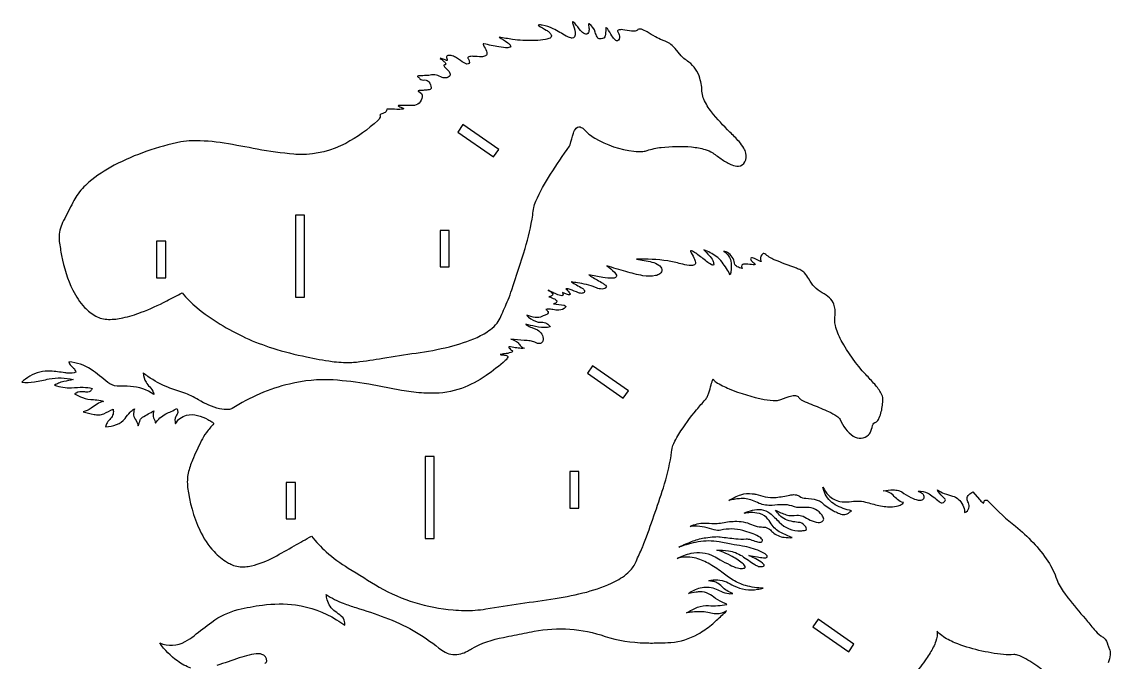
# Model space of a CAD drawing. Extents: x -17 to 110, y -12 to 93.
# Drawn here: x 32.2 to 91.9, y 58.3 to 93.4 of the extents above; entities that cross this region are included whole.
import ezdxf

# ---------------------------------------------------------------- set-up
doc = ezdxf.new("R2010")
doc.units = 0
doc.header["$MEASUREMENT"] = 0
doc.layers.get('0').update_dxf_attribs({"linetype": 'CONTINUOUS'})

msp = doc.modelspace()

# ---------------------------------------------------------------- linework, layer by layer
for points in [[(51.991, 88.362, 0.045765), (51.88, 88.33, 0.085392), (51.834, 88.297, 0.270084), (51.834, 88.257, -0.155524), (51.836, 88.154, -0.106179), (51.71, 87.974, -0.059849), (49.949, 86.721, -0.12135), (47.483, 86.109, -0.018777), (47.109, 86.126, -0.02375), (45.091, 86.404, 0.007388), (43.283, 86.732, 0.041253), (41.502, 86.867, 0.04256), (40.899, 86.799, 0.070776), (37.237, 85.521, 0.054023), (35.839, 84.586, 0.061178), (35.18, 83.858, 0.035664), (34.964, 83.484, -0.006169), (34.453, 82.483, 0.10457), (34.209, 81.624, 0.045088), (34.221, 81.346, 0.009362), (34.343, 80.564, 0.067318), (34.965, 78.659, 0.069149), (35.61, 77.725, 0.070385), (36.22, 77.242, 0.124563), (36.922, 77.065, 0.062804), (37.707, 77.149, 0.03693), (38.721, 77.452, 0.027852), (40.118, 78.078, -0.002601), (40.975, 78.523, 0.051242), (41.778, 77.713, 0.037033), (43.049, 76.81, 0.063555), (45.943, 75.487, 0.027573), (47.805, 75.008, 0.018205), (49.199, 74.755, 0.037736), (50.208, 74.701, 0.019133), (50.552, 74.725, 0.014206), (51.986, 74.935, -0.010694), (53.811, 75.215, 0.025676), (55.646, 75.564, 0.041068), (57.167, 76.078, 0.05122), (57.903, 76.508, 0.059607), (58.268, 76.863, 0.066934), (58.475, 77.23, 0.005853), (58.868, 78.136, 0.020313), (59.071, 78.691, 0.004539), (59.804, 80.951, 0.033882), (60.224, 82.792, -0.009899), (60.279, 83.196, -0.058154), (60.387, 83.546, -0.0364), (61.197, 85.029, -0.014394), (62.242, 86.571, 0.068044), (62.279, 86.651, -0.011916), (62.457, 87.284, -0.100766), (62.616, 87.564, -0.334065), (62.89, 87.601, -0.093819), (63.034, 87.497, 0.073989), (63.624, 87.012, 0.099729), (65.775, 86.287, 0.047178), (66.278, 86.279, 0.056264), (66.505, 86.331, -0.056071), (67.275, 86.499, -0.052406), (68.95, 86.527, -0.040053), (69.693, 86.39, -0.06295), (70.109, 86.204, 0.009215), (70.635, 85.829, 0.041703), (71.164, 85.539, 0.111318), (71.528, 85.474, 0.24613), (71.869, 85.703, 0.210201), (71.927, 86.188, 0.072373), (71.815, 86.456, 0.049684), (71.554, 86.822, 0.020699), (71.048, 87.338, -0.032231), (70.04, 88.453, -0.057584), (69.617, 89.14, -0.067565), (69.522, 89.489, 0.063282), (69.4, 90.306, 0.149728), (68.795, 91.187, 0.017309), (68.521, 91.379, -0.050117), (68.371, 91.522), (68.048, 91.929, 0.100712), (67.539, 92.318, 0.029824), (67.345, 92.389, -0.040943), (66.957, 92.574, -0.004163), (66.505, 92.838, 0.046669), (66.188, 92.984, 0.152031), (66.042, 92.99, 0.127881), (65.971, 92.933, -0.116879), (65.911, 92.898, -0.102905), (65.65, 92.884, 0.00781), (65.168, 92.958, 0.118057), (64.916, 92.933, 0.452792), (64.887, 92.851, -0.041071), (64.968, 92.686, -0.236998), (64.927, 92.378, -0.392635), (64.814, 92.352, -0.074806), (64.771, 92.38, -0.070029), (64.573, 92.621, 0.013525), (64.32, 93.02, 0.066694), (64.263, 93.075, 0.363856), (64.24, 93.067, 0.087247), (64.229, 92.991, -0.064556), (64.198, 92.628, -0.125783), (64.142, 92.516, -0.111228), (64.1, 92.488, -0.13889), (63.873, 92.465, -0.206783), (63.755, 92.561, -0.046443), (63.658, 92.827, 0.172416), (63.327, 93.284, 0.592582), (63.285, 93.244, 0.011999), (63.313, 93.005, -0.11036), (63.288, 92.803, -0.408153), (63.082, 92.728, -0.107605), (62.852, 92.912, -0.005633), (62.532, 93.313, 0.089906), (62.435, 93.393, 0.400838), (62.401, 93.378, 0.122856), (62.416, 93.287, -0.069238), (62.559, 92.813, -0.148336), (62.507, 92.564, -0.244572), (62.391, 92.503, -0.078726), (62.315, 92.51, -0.059878), (62.061, 92.613, 0.004281), (61.344, 93.016, 0.080643), (60.746, 93.213, 0.060639), (60.54, 93.215, 0.516318), (60.53, 93.196, 0.100556), (60.551, 93.175, -0.007739), (60.966, 92.936, -0.023764), (61.122, 92.825, -0.091897), (61.238, 92.678, -0.403661), (61.174, 92.504, -0.085014), (60.927, 92.42, -0.035292), (60.358, 92.371, -0.011492), (59.675, 92.372, -0.023477), (59.113, 92.427, -0.00305), (58.37, 92.543, -0.03964), (58.85, 92.244, -0.030091), (58.961, 92.146, -0.07111), (59.01, 92.072, -0.438074), (58.973, 91.994, -0.093632), (58.862, 91.972, -0.045101), (58.357, 92.016, -0.009395), (57.536, 92.188, 0.225978), (57.499, 92.181, 0.200152), (57.515, 92.104, -0.042099), (57.689, 91.786, -0.101956), (57.71, 91.645, -0.259277), (57.619, 91.522, -0.104089), (57.409, 91.476, -0.019524), (56.948, 91.499, 0.088616), (56.708, 91.473, 0.45428), (56.67, 91.375, -0.02235), (56.739, 91.231, -0.612701), (56.606, 91.078, -0.086216), (56.46, 91.138, -0.005051), (56.035, 91.415, 0.055097), (55.801, 91.532, 0.145317), (55.56, 91.539, 0.11207), (55.505, 91.503, 0.185859), (55.491, 91.442, 0.065549), (55.528, 91.321, -0.192725), (55.528, 91.284, -0.222072), (55.516, 91.276, -0.080526), (55.456, 91.281, -0.004875), (55.249, 91.356, 0.091508), (55.148, 91.39), (55.146, 91.387, 0.033077), (55.307, 91.254, -0.06428), (55.436, 91.117, -0.399963), (55.416, 91.041, 0.073702), (55.347, 91.016, 0.277808), (55.353, 90.963, 0.086398), (55.414, 90.892, -0.014232), (55.625, 90.658, -0.180318), (55.688, 90.481, -0.205004), (55.634, 90.393, -0.219208), (55.362, 90.315, -0.066459), (55.252, 90.343), (55.016, 90.445, 0.161298), (54.655, 90.477, -0.034923), (54.376, 90.446, -0.012629), (53.995, 90.433, 0.084237), (53.897, 90.416, 0.492802), (53.899, 90.393, -0.076611), (54.029, 90.257, 0.175027), (54.126, 90.206, 0.079902), (54.301, 90.209, -0.231384), (54.514, 90.096, -0.15017), (54.645, 89.771, -0.109203), (54.63, 89.709, -0.162137), (54.532, 89.665, -0.044015), (54.265, 89.636, 0.004798), (53.992, 89.616, 0.062944), (53.934, 89.598), (53.929, 89.59, 0.211487), (53.958, 89.561, -0.37312), (54.148, 89.281, -0.400312), (53.627, 88.797, 0.001561), (52.972, 88.81, 0.028338), (52.861, 88.803, 0.234948), (52.836, 88.788, 0.13758), (52.862, 88.76, -0.01089), (53.091, 88.66, -0.093151), (53.121, 88.633, -0.401469), (53.115, 88.614, -0.085621), (53.087, 88.602, -0.041252), (52.764, 88.589, 0.006826), (52.211, 88.595), (52.209, 88.593, -0.283141), (52.071, 88.392, -0.062223)], [(58.426, 75.13, 0.01765), (58.675, 75.106, -0.083047), (58.819, 75.067, -0.375649), (58.848, 74.988, -0.108822), (58.716, 74.815, -0.029413), (57.665, 73.979, -0.061178), (56.311, 73.28, -0.088262), (54.663, 73.01, -0.034462), (53.55, 73.09, -0.00988), (53.021, 73.17), (51.214, 73.501, 0.029439), (49.257, 73.74, 0.07433), (46.869, 73.517, 0.087098), (43.716, 72.173, -0.107805), (43.528, 72.118, -0.072482), (43.023, 72.159, -0.083169), (41.867, 72.652, 0.051413), (41.057, 73.04, -0.01305), (40.188, 73.339, -0.05714), (39.088, 73.931, -0.010862), (38.819, 74.123, 0.084035), (38.984, 73.615, 0.084828), (39.187, 73.364, -0.121548), (39.395, 73.04, -0.040926), (39.415, 72.949, 0.132627), (38.127, 73.385, 0.006149), (37.393, 73.404, -0.152205), (36.883, 73.604, 0.025742), (35.972, 74.312, 0.132101), (34.739, 74.73, 0.14683), (34.855, 74.536, -0.010952), (35.005, 74.396, -0.109544), (35.134, 74.162, -0.098304), (34.729, 74.111, -0.026079), (34.524, 74.13, 0.02559), (33.734, 74.227, 0.152656), (32.602, 73.945, 0.057033), (32.159, 73.612, 0.07184), (32.857, 73.636, 0.005383), (33.663, 73.799, -0.108055), (34.979, 73.76, -0.022149), (34.463, 73.659, 0.054939), (34.169, 73.56, 0.017868), (33.961, 73.456, 0.099946), (34.895, 73.311, -0.020417), (35.532, 73.342, -0.054843), (36.029, 73.277, -0.127435), (35.926, 73.123, -0.154716), (35.781, 73.072, -0.042023), (35.575, 73.089, 0.135898), (35.138, 73.025, 0.045196), (35.048, 72.971, 0.015402), (35.502, 72.776, 0.086552), (36.097, 72.66, -0.02853), (36.483, 72.613, -0.030218), (36.657, 72.566, 0.092201), (36.294, 72.414, 0.012182), (35.967, 72.186, -0.097489), (35.525, 71.988, 0.001872), (36.127, 71.851, 0.046271), (36.39, 71.818, 0.101332), (36.666, 71.891, -0.014141), (37.175, 72.136, -0.118694), (37.174, 71.868, -0.100278), (37.039, 71.627, 0.039345), (36.848, 71.393, 0.099743), (36.762, 71.163, 0.064327), (37.367, 71.291, 0.13033), (37.837, 71.629, -0.026601), (38.108, 71.968, -0.069858), (38.349, 72.157, 0.117293), (38.304, 71.812, 0.090339), (38.354, 71.668, -0.016754), (38.515, 71.352, -0.047036), (38.557, 71.216, -0.007849), (38.666, 71.546, -0.161317), (38.792, 71.7, -0.003536), (39.414, 72.051, 0.11454), (39.379, 71.739, 0.082027), (39.43, 71.596, -0.024732), (39.484, 71.448, -0.047016), (39.498, 71.37, -0.127981), (40.069, 71.88, 0.031193), (40.667, 72.173, -0.100056), (40.728, 72.01, -0.182431), (40.663, 71.815, 0.190044), (40.576, 71.45, 0.046811), (40.601, 71.325, -0.22884), (41.203, 71.803, -0.120494), (41.814, 71.799, -0.066101), (42.385, 71.571, -0.014502), (42.597, 71.448, -0.092022), (42.708, 71.343, 0.024673), (42.297, 70.852, 0.038296), (42.012, 70.392, 0.012444), (41.533, 69.34, 0.043213), (41.301, 68.634, 0.080094), (41.269, 67.848, 0.078303), (41.933, 65.497, 0.075992), (42.72, 64.319, 0.068794), (43.453, 63.729, 0.024706), (43.708, 63.598, 0.118126), (44.428, 63.494, 0.040982), (44.77, 63.546, 0.069539), (46.025, 64.021, 0.00617), (47.128, 64.636, -0.002561), (48.077, 65.172, 0.052301), (48.881, 64.312, 0.04448), (50.094, 63.414, 0.001777), (51.795, 62.374, 0.111888), (55.846, 61.125, 0.011711), (56.457, 61.088, 0.043792), (57.65, 61.176, -0.003277), (61.463, 61.747, 0.024857), (63.185, 62.105, 0.045516), (64.726, 62.675, 0.075518), (65.537, 63.241, 0.094162), (65.902, 63.783, -0.007569), (66.237, 64.536, 0.011841), (66.329, 64.761, 0.00842), (66.881, 66.288, 0.003798), (67.395, 67.829, 0.035024), (67.821, 69.575, 0.007881), (67.857, 69.873, -0.077883), (68.031, 70.384, -0.024608), (68.251, 70.77, -0.034388), (69.222, 72.103, -0.006311), (69.707, 72.667, 0.067531), (69.819, 72.843, 0.019254), (69.89, 73.028, 0.015085), (70.019, 73.48, -0.012002), (70.124, 73.801, 0.122394), (70.289, 73.624, 0.051584), (71.004, 73.26, 0.048953), (72.938, 72.674, 0.046076), (73.597, 72.617, 0.084431), (73.848, 72.67, -0.048405), (74.453, 72.87, -0.112977), (74.713, 72.869, -0.201127), (74.852, 72.757, 0.060267), (74.902, 72.701, 0.051245), (75.182, 72.545, 0.016775), (75.624, 72.365, -0.007083), (76.475, 72.005, -0.033971), (76.928, 71.758, -0.121555), (77.098, 71.578, 0.151862), (77.826, 70.653, 0.349199), (78.666, 70.725, 0.054214), (78.752, 70.832, 0.074047), (78.887, 71.244, -0.105201), (78.958, 71.371, -0.131615), (79.069, 71.422, 0.131162), (79.143, 71.476, 0.066959), (79.253, 71.67, 0.078626), (79.427, 72.35, 0.034123), (79.458, 72.702, 0.1358), (79.366, 72.999, 0.051246), (79.002, 73.506, 0.012534), (78.516, 74.033, -0.06291), (77.161, 75.914, -0.058346), (76.843, 76.726, -0.099086), (76.829, 77.31, 0.103753), (76.761, 77.896, 0.116919), (76.529, 78.242, 0.063367), (76.118, 78.529, -0.147917), (75.391, 79.281, 0.057846), (75.155, 79.611, 0.082299), (74.94, 79.769, 0.018825), (74.707, 79.87, -0.013667), (73.487, 80.338, -0.070166), (72.963, 80.667, 0.279584), (72.879, 80.673, 0.337705), (72.735, 80.339), (72.773, 80.262, -0.137021), (72.774, 80.235, -0.294462), (72.74, 80.241, -0.0505), (72.444, 80.387, 0.135048), (72.238, 80.447, 0.380433), (72.19, 80.39, 0.203012), (72.212, 80.304, 0.012223), (72.421, 80.112, -0.279154), (72.432, 80.078, -0.266862), (72.419, 80.068, -0.077412), (72.33, 80.062, 0.015618), (71.948, 80.098, 0.084383), (71.756, 80.075, 0.369443), (71.691, 79.971, 0.009055), (71.726, 79.851, -0.042889), (71.451, 79.955, -0.06075), (71.366, 80.017, -0.094619), (71.327, 80.079, -0.04884), (71.294, 80.236, 0.204825), (70.838, 80.773, 0.054023), (70.709, 80.816, -0.068146), (70.979, 80.546, -0.13977), (71.12, 80.147, -0.037042), (71.107, 79.678, -0.059965), (71.065, 79.502, 0.040213), (70.624, 80.204, 0.067193), (70.301, 80.523, 0.05733), (69.62, 80.879, -0.004586), (69.918, 80.576, -0.071132), (70.119, 80.288, -0.087223), (70.164, 80.102, -0.210267), (70.144, 80.048, -0.181614), (70.119, 80.04, -0.083505), (70.038, 80.066, -0.030799), (69.773, 80.242, -0.005578), (69.23, 80.666, 0.054343), (68.989, 80.803, 0.031047), (68.9, 80.833, 0.303669), (68.882, 80.828, 0.303669), (68.881, 80.81, -0.013291), (69.073, 80.438, -0.035452), (69.161, 80.191, -0.418375), (69.052, 80.037, -0.094139), (68.808, 80.028, -0.033226), (68.349, 80.118, 0.008896), (67.633, 80.274, 0.044225), (65.917, 80.364, -0.031803), (66.77, 80.212, -0.088983), (67.151, 80.046, -0.200095), (67.309, 79.798, -0.26575), (67.206, 79.565, -0.122586), (66.967, 79.467, -0.107483), (66.27, 79.462, -0.025718), (65.337, 79.688, 0.002583), (64.284, 79.999, -0.059548), (64.704, 79.659, -0.033576), (64.792, 79.549, -0.130224), (64.823, 79.44, -0.28517), (64.764, 79.363, -0.113288), (64.612, 79.323, -0.05069), (64.074, 79.359, -0.014931), (63.297, 79.517, 0.039856), (63.461, 79.402, -0.014217), (64.068, 79.048, -0.030608), (64.213, 78.938, -0.147068), (64.268, 78.846, -0.292635), (64.242, 78.798, -0.171862), (63.952, 78.734, -0.085533), (63.661, 78.822, 0.05968), (63.179, 78.979, 0.022366), (62.674, 79.07, -0.010951), (62.341, 79.127, 0.039813), (62.624, 78.956, -0.016282), (62.939, 78.775, -0.119726), (63.057, 78.655, -0.357061), (63.009, 78.522, -0.11107), (62.946, 78.496, -0.136921), (62.733, 78.528, 0.005217), (62.27, 78.708, 0.076795), (62.046, 78.746, -0.026095), (62.219, 78.544, -0.068845), (62.273, 78.452, -0.5124), (62.234, 78.411, -0.071328), (62.037, 78.461, 0.00999), (61.848, 78.537, -0.059868), (61.885, 78.436, -0.490615), (61.821, 78.362, -0.070582), (61.528, 78.447, -0.013494), (61.249, 78.579, 0.02499), (61.061, 78.659, -0.108111), (61.3, 78.496, -0.439882), (61.283, 78.375, -0.077658), (61.228, 78.346, 0.015682), (61.113, 78.308, -0.009452), (61.415, 78.185, -0.098133), (61.537, 78.089, -0.312432), (61.531, 78.012, -0.122421), (61.465, 77.958, -0.020118), (61.359, 77.913, -0.030814), (61.949, 77.837, -0.247196), (62.034, 77.772, -0.249123), (62.02, 77.726, -0.19784), (61.657, 77.57, -0.049988), (61.333, 77.6, 0.044824), (61.072, 77.624, 0.049556), (60.945, 77.61, -0.09315), (61.066, 77.49, -0.350084), (61.034, 77.367, -0.066439), (60.989, 77.334, -0.038632), (60.804, 77.261, -0.115483), (60.481, 77.161, -0.050933), (60.364, 77.169, -0.032011), (59.893, 77.294, 0.082858), (59.99, 77.18, 0.119383), (60.521, 76.921, 0.046208), (60.78, 76.903, -0.176906), (61.052, 76.799, -0.030645), (61.187, 76.657, -0.067123), (61.026, 76.62, -0.066685), (60.369, 76.677, -0.005513), (59.836, 76.8, 0.153889), (59.899, 76.739, 0.057842), (60.164, 76.615), (60.478, 76.485, -0.296108), (60.798, 75.932, -0.489621), (60.491, 75.75, -0.063653), (60.338, 75.817, 0.067642), (60.09, 75.884, 0.023287), (59.747, 75.915, -0.007783), (59.025, 75.981, -0.073618), (59.334, 75.849, -0.104716), (59.495, 75.68, 0.120615), (59.646, 75.536, 0.05159), (59.761, 75.483, -0.060479), (59.425, 75.484, -0.015883), (59.092, 75.537, 0.033163), (58.926, 75.557, 0.303377), (58.903, 75.544, 0.303377), (58.906, 75.517, 0.037652), (58.956, 75.459, 0.028635), (59.128, 75.314, -0.167251), (59.022, 75.245, -0.04756), (58.671, 75.175, 0.022912)]]:
    msp.add_lwpolyline(points, format="xyb", close=True)
for points in [[(58.359, 86.388), (56.388, 87.757), (56.103, 87.346), (58.074, 85.977)], [(47.689, 82.779), (47.189, 82.779), (47.189, 78.279), (47.689, 78.279)], [(55.634, 81.951), (55.134, 81.951), (55.134, 79.951), (55.634, 79.951)], [(40.065, 81.353), (39.565, 81.353), (39.565, 79.353), (40.065, 79.353)], [(65.48, 73.151), (63.509, 74.52), (63.223, 74.109), (65.195, 72.74)], [(54.809, 69.542), (54.309, 69.542), (54.309, 65.042), (54.809, 65.042)], [(62.755, 68.714), (62.255, 68.714), (62.255, 66.714), (62.755, 66.714)], [(47.185, 68.116), (46.685, 68.116), (46.685, 66.116), (47.185, 66.116)], [(77.863, 59.241), (75.892, 60.609), (75.606, 60.199), (77.578, 58.83)]]:
    msp.add_lwpolyline(points, close=True)
for points in [[(41.453, 57.93, -0.073814), (40.711, 58.322, -0.089923), (39.741, 59.311, 0.231402), (41.131, 59.384, 0.046301), (41.621, 59.705, -0.010595), (42.59, 60.458, -0.093483), (44.046, 61.139, -0.022408), (45.373, 61.39, -0.063593), (47.201, 61.394, -0.105366), (49.45, 60.583, -0.011739), (49.904, 60.279, 0.244852), (49.707, 60.788, 0.017076), (49.37, 61.034, -0.174603), (48.934, 61.682, -0.040088), (48.881, 61.967, 0.053484), (49.817, 61.488, 0.016946), (50.505, 61.25, -0.011275), (52.105, 60.715, -0.079761), (55.074, 59.029, 0.042669), (55.413, 58.8, 0.184617), (56.269, 58.714, 0.073079), (56.641, 58.861, 0.010143), (56.851, 58.99, -0.077466), (58.617, 59.616, -0.008294), (59.202, 59.729, -0.002048), (60.294, 59.948, -0.129787), (64.192, 59.671, 0.068698), (66.395, 59.312, 0.017049), (67.19, 59.314, 0.006651), (67.804, 59.338, 0.108482), (69.293, 59.797, 0.049659), (70.034, 60.307, 0.013223), (70.319, 60.553, 0.004931), (70.873, 61.064, -0.12232), (70.323, 60.899, -0.038295), (70.188, 60.908, -0.019785), (69.835, 60.98, 0.070803), (69.005, 61.005, 0.021199), (68.675, 60.957, -0.046135), (69.279, 61.264, -0.102521), (69.878, 61.358, 0.060237), (70.882, 61.422, 0.048051), (70.792, 61.477, -0.047651), (70.263, 61.752, 0.0388), (69.883, 62.006, 0.124115), (69.41, 62.111, 0.028349), (69.198, 62.095), (68.775, 62.032, -0.07817), (69.423, 62.333, -0.152169), (70.212, 62.295, -0.030845), (70.551, 62.145, 0.088928), (70.988, 62.015, 0.071439), (71.204, 62.029, -0.115922), (70.612, 62.399, 0.073118), (70.334, 62.616, 0.072571), (70.121, 62.687, 0.018274), (69.897, 62.718, -0.180739), (70.858, 62.655, -0.012361), (71.261, 62.451, 0.159025), (72.57, 62.254, 0.021987), (72.883, 62.314, -0.05908), (71.912, 62.459, -0.062738), (71.224, 62.761, -0.036683), (70.601, 63.195, 0.029221), (69.86, 63.682, 0.068833), (69.094, 63.978, 0.12348), (68.146, 63.947, -0.058484), (68.918, 64.23, -0.17112), (70.148, 64.075, -0.01834), (70.518, 63.872, 0.007839), (71.043, 63.593, 0.043634), (71.473, 63.423, 0.079402), (71.744, 63.399, 0.054508), (71.855, 63.421, 0.474546), (71.887, 63.505, 0.106137), (71.723, 63.688, 0.050727), (71.102, 64.089, 0.039084), (70.541, 64.341, 0.021841), (70.328, 64.403, -0.036845), (70.976, 64.369, -0.108252), (71.717, 64.081, 0.002804), (72.419, 63.607, 0.051985), (72.612, 63.513, 0.143367), (72.905, 63.521, 0.347744), (72.933, 63.572, 0.16424), (72.913, 63.615, 0.090236), (72.571, 63.873, 0.018122), (72.217, 64.049, -0.028444), (72.095, 64.111), (72.096, 64.115, -0.027185), (72.561, 64.029, 0.02939), (72.898, 63.982, 0.040727), (73.024, 63.986, 0.101553), (73.093, 64.017, 0.350812), (73.094, 64.086, 0.104903), (72.985, 64.192, 0.057569), (72.695, 64.349, 0.062917), (71.742, 64.627, -0.003756), (71.122, 64.722), (70.466, 64.852, 0.091707), (69.303, 64.849, 0.027574), (68.771, 64.727, 0.010133), (68.249, 64.568, -0.019345), (69.034, 64.909, -0.052311), (69.731, 65.085, -0.014005), (70.188, 65.137, -0.049983), (70.521, 65.13, 0.003046), (71.369, 65.025, 0.044691), (71.938, 65.02, -0.075203), (72.179, 64.982, -0.003986), (72.505, 64.868, 0.117913), (72.771, 64.843, 0.487541), (72.832, 64.96, 0.146335), (72.625, 65.156, 0.048946), (72.216, 65.329, 0.014104), (71.76, 65.477, 0.125144), (70.55, 65.497, -0.111025), (70.195, 65.518, 0.077233), (69.119, 65.715, 0.020813), (68.866, 65.708, -0.116459), (69.66, 65.885, -0.007046), (70.181, 65.86, 0.052828), (70.534, 65.891, -0.035822), (71.322, 65.988, -0.113588), (72.232, 65.809, 0.075337), (72.662, 65.681, 0.016658), (72.92, 65.67, -0.147693), (73.228, 65.549, -0.026124), (73.4, 65.387, 0.155137), (74.031, 65.106, 0.038), (74.475, 65.088, -0.004554), (73.844, 65.369, -0.154453), (73.324, 65.842, 0.071573), (73.059, 66.19, 0.152867), (72.536, 66.44, 0.05997), (72.093, 66.456, 0.014132), (71.842, 66.43, -0.145589), (72.766, 66.624, -0.132228), (73.243, 66.437, -0.032101), (73.756, 65.935, 0.209951), (74.945, 65.466, 0.030297), (75.149, 65.484, 0.140447), (75.257, 65.535, 0.178554), (75.26, 65.559, 0.130823), (75.216, 65.682, 0.202737), (74.902, 65.91, 0.004214), (74.529, 65.964, -0.053329), (74.1, 66.09, -0.099799), (73.775, 66.321, -0.016819), (73.547, 66.599, 0.050527), (74.15, 66.342, 0.110499), (74.731, 66.313, -0.123759), (75.066, 66.262, -0.018266), (75.463, 66.05, 0.087989), (75.893, 65.923, 0.239585), (76.18, 66.034, 0.143445), (76.204, 66.102, 0.134638), (76.111, 66.32, 0.230206), (75.281, 66.748, 0.042701), (75.024, 66.738, -0.112495), (74.456, 66.826, 0.083233), (73.951, 66.897, 0.019544), (73.371, 66.86, -0.112088), (72.656, 66.968, -0.008377), (72.292, 67.131, 0.115285), (71.572, 67.225, 0.043674), (70.994, 67.125, -0.052281), (71.656, 67.445, -0.116171), (72.282, 67.5, -0.027076), (72.468, 67.465), (72.985, 67.335, 0.084373), (73.593, 67.295, 0.028564), (74.336, 67.423, -0.031217), (74.55, 67.447, -0.046203), (74.711, 67.435, -0.105933), (74.866, 67.363, 0.155265), (75.216, 67.248, -0.087596), (75.835, 67.146, -0.10749), (76.084, 67.031, 0.072014), (76.736, 66.564, 0.015698), (77.003, 66.431, 0.075665), (77.295, 66.356, 0.169673), (77.56, 66.431, -0.012934), (77.731, 66.56, -0.067785), (76.838, 66.893, -0.182321), (76.241, 67.585, -0.02277), (76.154, 67.865, 0.061476), (76.469, 67.41, 0.157646), (77.095, 67.077, 0.082128), (77.606, 67.06, -0.032955), (78.073, 67.098, -0.05525), (78.496, 67.042, 0.015646), (79.238, 66.849, 0.056775), (79.985, 66.781, 0.086694), (80.396, 66.875, 0.088917), (80.587, 67.01, -0.109428), (80.254, 67.184, -0.01744), (80.022, 67.412, 0.150611), (79.469, 67.662, -0.028592), (80.018, 67.709, -0.05644), (80.316, 67.673, -0.07497), (80.493, 67.593, 0.03633), (80.987, 67.289, 0.05804), (81.386, 67.15, 0.127341), (81.605, 67.158, 0.481067), (81.691, 67.43, 0.101239), (81.574, 67.537, 0.009301), (81.387, 67.63, -0.163667), (81.926, 67.53, -0.043557), (82.218, 67.334, -0.015588), (82.539, 67.068, 0.152329), (82.704, 66.996, 0.214585), (82.838, 67.065, 0.073441), (82.881, 67.128, 0.192383), (82.874, 67.192, 0.090613), (82.788, 67.288, -0.058617), (82.515, 67.598, -0.031607), (82.445, 67.717, 0.077441), (82.825, 67.514, 0.014907), (83.284, 67.371, -0.118458), (83.595, 67.193, -0.212099), (83.942, 66.488), (83.949, 66.476, 0.299542), (83.961, 66.474, 0.453322), (84.147, 67.007, -0.130464), (84.083, 67.229, -0.19971), (84.176, 67.438, -0.062418), (84.402, 67.602), (84.76, 67.18, 0.0058), (84.919, 67.008, 0.13208), (84.962, 66.982, 0.31369), (84.983, 66.993, 0.020458), (85.034, 67.119, -0.349283), (85.099, 67.144, -0.324644), (85.173, 67.139, -0.027643), (85.345, 66.982, 0.043094), (86.738, 65.715, -0.072943), (88.519, 63.794, -0.06937), (89.002, 62.791, 0.064235), (89.421, 62.043, 0.014309), (89.615, 61.785, 0.012492), (90.578, 60.629, -0.004148), (91.056, 60.056, 0.061256), (91.427, 59.7, -0.009953), (91.58, 59.598, -0.163725), (91.808, 59.196, 0.033827), (91.885, 59, -0.140222), (91.933, 58.661, -0.067632), (91.824, 58.227, 0.014403)], [(88.16, 57.865, 0.030715), (87.312, 58.433, 0.046204), (86.848, 58.64, 0.070542), (86.643, 58.67, -0.055782), (86.086, 58.675, -0.069534), (83.413, 59.314, -0.054937), (82.692, 59.712, -0.062009), (82.428, 59.96, -0.11579), (82.362, 59.406, -0.057571), (82.045, 58.76, -0.014177), (81.833, 58.435, -0.001808), (81.197, 57.552, 0.048267)], [(45.512, 58.189, 0.234932), (45.615, 58.316, 0.35305), (45.35, 58.683, 0.069636), (45.173, 58.712, 0.068217), (44.643, 58.643, 0.011631), (44.106, 58.485, 0.003925), (42.879, 58.067, -0.047624)]]:
    msp.add_lwpolyline(points, format="xyb")

doc.saveas('drawing.dxf')
